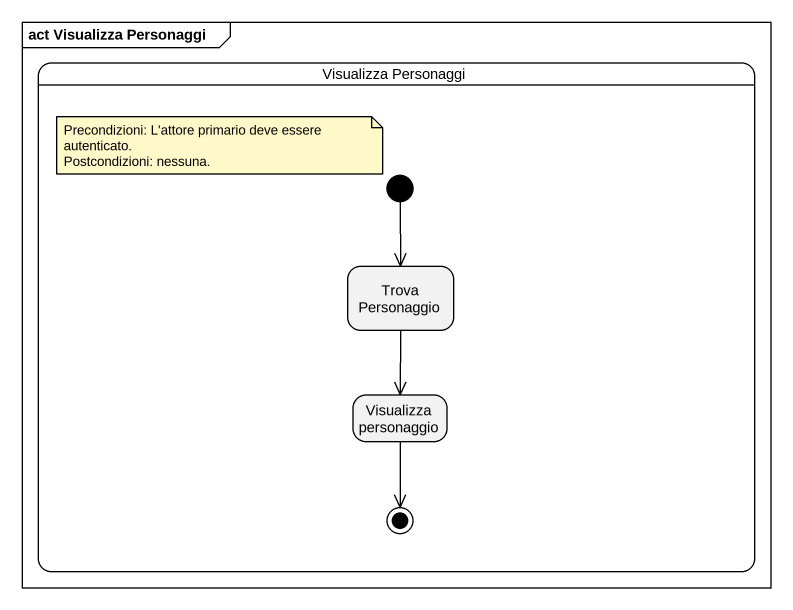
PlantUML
@startuml
mainframe act Visualizza Personaggi
hide empty description
state "Visualizza Personaggi" as Visualizza_Personaggi {
  state "Trova Personaggio" as Trova_Personaggio
  state "Visualizza personaggio" as Visualizza_personaggio
  [*] --> Trova_Personaggio
  Visualizza_personaggio --> [*]
}
Trova_Personaggio --> Visualizza_personaggio
note as N1
  Precondizioni: L'attore primario deve essere autenticato.
  Postcondizioni: nessuna.
end note
@enduml
